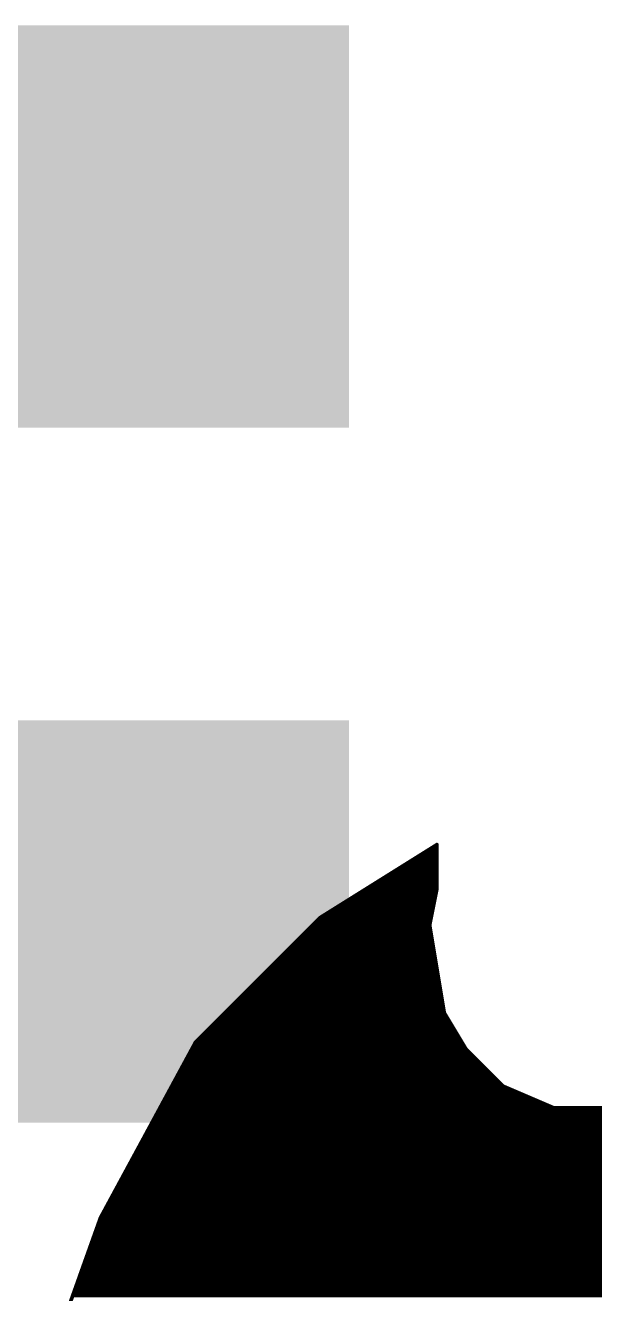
# Model space of a CAD drawing. Extents: x 0 to 108, y -22 to 15.
# Drawn here: x 6.477 to 7.256, y 7.111 to 8.845 of the extents above; entities that cross this region are included whole.
import ezdxf

# ---------------------------------------------------------------- set-up
doc = ezdxf.new("R2010")
doc.units = 0
doc.layers.add('1', color=12, linetype='CONTINUOUS')
doc.layers.add('22', color=40, linetype='CONTINUOUS')

# ---------------------------------------------------------------- blocks, each defined once
blk = doc.blocks.new('RECT')
blk.add_solid([(-0.5, -0.5), (0.5, -0.5), (-0.5, 0.5), (0.5, 0.5)])

msp = doc.modelspace()

# ---------------------------------------------------------------- linework, layer by layer
at = {"layer": '22', "const_width": 0.0051}
for points in [[(6.88, 7.625), (7.04, 7.725)], [(7.0213, 7.7133), (7.04, 7.7133)], [(7.0295, 7.7184), (7.04, 7.7184)], [(7.0376, 7.7235), (7.04, 7.7235)], [(7.04, 7.725), (7.04, 7.715)], [(7.04, 7.715), (7.04, 7.665)], [(6.997, 7.6981), (7.04, 7.6981)], [(7.0051, 7.7032), (7.04, 7.7032)], [(7.0132, 7.7083), (7.04, 7.7083)], [(6.9726, 7.6829), (7.04, 7.6829)], [(6.9807, 7.6879), (7.04, 7.6879)], [(6.9888, 7.693), (7.04, 7.693)], [(6.94, 7.6625), (7.0395, 7.6625)], [(6.9482, 7.6676), (7.04, 7.6676)], [(6.9563, 7.6727), (7.04, 7.6727)], [(6.9644, 7.6778), (7.04, 7.6778)], [(7.04, 7.665), (7.03, 7.615)], [(6.9157, 7.6473), (7.0365, 7.6473)], [(6.9238, 7.6524), (7.0375, 7.6524)], [(6.9319, 7.6574), (7.0385, 7.6574)], [(6.8831, 7.627), (7.0324, 7.627)], [(6.8913, 7.632), (7.0334, 7.632)], [(6.8994, 7.6371), (7.0344, 7.6371)], [(6.9075, 7.6422), (7.0354, 7.6422)], [(6.71, 7.455), (6.88, 7.625)], [(6.8667, 7.6117), (7.0305, 7.6117)], [(6.8718, 7.6168), (7.0304, 7.6168)], [(6.8769, 7.6219), (7.0314, 7.6219)], [(7.03, 7.615), (7.04, 7.555)], [(6.8515, 7.5965), (7.0331, 7.5965)], [(6.8566, 7.6016), (7.0322, 7.6016)], [(6.8616, 7.6066), (7.0314, 7.6066)], [(6.8311, 7.5761), (7.0365, 7.5761)], [(6.8362, 7.5812), (7.0356, 7.5812)], [(6.8413, 7.5863), (7.0348, 7.5863)], [(6.8464, 7.5914), (7.0339, 7.5914)], [(6.8159, 7.5609), (7.039, 7.5609)], [(6.821, 7.566), (7.0382, 7.566)], [(6.8261, 7.5711), (7.0373, 7.5711)], [(6.7956, 7.5406), (7.0424, 7.5406)], [(6.8007, 7.5457), (7.0416, 7.5457)], [(6.8057, 7.5507), (7.0407, 7.5507)], [(6.8108, 7.5558), (7.0399, 7.5558)], [(7.04, 7.555), (7.05, 7.495)], [(6.7803, 7.5253), (7.0449, 7.5253)], [(6.7854, 7.5304), (7.0441, 7.5304)], [(6.7905, 7.5355), (7.0433, 7.5355)], [(6.76, 7.505), (7.0483, 7.505)], [(6.7651, 7.5101), (7.0475, 7.5101)], [(6.7702, 7.5152), (7.0466, 7.5152)], [(6.7753, 7.5203), (7.0458, 7.5203)], [(6.7448, 7.4898), (7.0531, 7.4898)], [(6.7498, 7.4948), (7.0501, 7.4948)], [(6.7549, 7.4999), (7.0492, 7.4999)], [(7.05, 7.495), (7.08, 7.445)], [(6.7295, 7.4745), (7.0623, 7.4745)], [(6.7346, 7.4796), (7.0592, 7.4796)], [(6.7397, 7.4847), (7.0562, 7.4847)], [(6.58, 7.215), (6.71, 7.455)], [(6.7096, 7.4542), (7.0745, 7.4542)], [(6.7143, 7.4593), (7.0714, 7.4593)], [(6.7194, 7.4644), (7.0684, 7.4644)], [(6.7244, 7.4694), (7.0653, 7.4694)], [(6.7013, 7.439), (7.0861, 7.439)], [(6.7041, 7.444), (7.081, 7.444)], [(6.7068, 7.4491), (7.0775, 7.4491)], [(7.08, 7.445), (7.13, 7.395)], [(6.6903, 7.4186), (7.1064, 7.4186)], [(6.693, 7.4237), (7.1013, 7.4237)], [(6.6958, 7.4288), (7.0962, 7.4288)], [(6.6986, 7.4339), (7.0911, 7.4339)], [(6.682, 7.4034), (7.1216, 7.4034)], [(6.6848, 7.4085), (7.1165, 7.4085)], [(6.6875, 7.4135), (7.1115, 7.4135)], [(6.6738, 7.3881), (7.146, 7.3881)], [(6.6765, 7.3932), (7.1342, 7.3932)], [(6.6793, 7.3983), (7.1267, 7.3983)], [(7.13, 7.395), (7.2, 7.365)], [(6.6628, 7.3678), (7.1934, 7.3678)], [(6.6655, 7.3729), (7.1816, 7.3729)], [(6.6683, 7.378), (7.1697, 7.378)], [(6.671, 7.3831), (7.1579, 7.3831)], [(6.6545, 7.3526), (8.6428, 7.3526)], [(6.6573, 7.3577), (8.6467, 7.3577)], [(6.66, 7.3627), (8.6506, 7.3627)], [(7.2, 7.365), (7.27, 7.365)], [(6.6435, 7.3322), (8.6273, 7.3322)], [(6.6463, 7.3373), (8.6312, 7.3373)], [(6.649, 7.3424), (8.6351, 7.3424)], [(6.6518, 7.3475), (8.639, 7.3475)], [(6.6353, 7.317), (8.6157, 7.317)], [(6.638, 7.3221), (8.6195, 7.3221)], [(6.6408, 7.3272), (8.6234, 7.3272)], [(6.627, 7.3018), (8.604, 7.3018)], [(6.6297, 7.3068), (8.6079, 7.3068)], [(6.6325, 7.3119), (8.6118, 7.3119)], [(6.616, 7.2814), (8.5884, 7.2814)], [(6.6187, 7.2865), (8.5923, 7.2865)], [(6.6215, 7.2916), (8.5962, 7.2916)], [(6.6242, 7.2967), (8.6001, 7.2967)], [(6.6077, 7.2662), (8.5768, 7.2662)], [(6.6105, 7.2713), (8.5807, 7.2713)], [(6.6132, 7.2764), (8.5846, 7.2764)], [(6.5967, 7.2459), (8.5613, 7.2459)], [(6.5995, 7.2509), (8.5651, 7.2509)], [(6.6022, 7.256), (8.569, 7.256)], [(6.605, 7.2611), (8.5729, 7.2611)], [(6.5885, 7.2306), (8.5496, 7.2306)], [(6.5912, 7.2357), (8.5535, 7.2357)], [(6.594, 7.2408), (8.5574, 7.2408)], [(6.48, 6.935), (6.58, 7.215)], [(6.5783, 7.2103), (8.5341, 7.2103)], [(6.5802, 7.2154), (8.5379, 7.2154)], [(6.583, 7.2205), (8.5418, 7.2205)], [(6.5857, 7.2255), (8.5457, 7.2255)], [(6.5729, 7.1951), (8.5201, 7.1951)], [(6.5747, 7.2001), (8.5251, 7.2001)], [(6.5765, 7.2052), (8.5302, 7.2052)], [(6.5674, 7.1798), (8.5048, 7.1798)], [(6.5692, 7.1849), (8.5099, 7.1849)], [(6.5711, 7.19), (8.515, 7.19)], [(6.5602, 7.1595), (8.4845, 7.1595)], [(6.562, 7.1646), (8.4896, 7.1646)], [(6.5638, 7.1696), (8.4946, 7.1696)], [(6.5656, 7.1747), (8.4997, 7.1747)], [(6.5547, 7.1442), (8.4692, 7.1442)], [(6.5565, 7.1493), (8.4743, 7.1493)], [(6.5584, 7.1544), (8.4794, 7.1544)], [(6.5475, 7.1239), (8.4489, 7.1239)], [(6.5493, 7.129), (8.454, 7.129)], [(6.5511, 7.1341), (8.4591, 7.1341)], [(6.5529, 7.1392), (8.4642, 7.1392)], [(6.542, 7.1087), (8.4337, 7.1087)], [(6.5438, 7.1138), (8.4388, 7.1138)], [(6.5457, 7.1188), (8.4438, 7.1188)]]:
    msp.add_lwpolyline(points, dxfattribs=at)
at = {"layer": '22', "const_width": 0.0025}
for points in [[(7.0213, 7.7146, 1), (7.0213, 7.7121)], [(7.0295, 7.7197, 1), (7.0295, 7.7171)], [(7.0376, 7.7248, 1), (7.0376, 7.7222)], [(7.0413, 7.725, 1), (7.0387, 7.725)], [(7.0413, 7.715, 1), (7.0387, 7.715)], [(7.0387, 7.715, 1), (7.0413, 7.715)], [(7.0407, 7.7239, 1), (7.0393, 7.7261)], [(7.04, 7.7222, 1), (7.04, 7.7248)], [(7.04, 7.7171, 1), (7.04, 7.7197)], [(7.04, 7.7121, 1), (7.04, 7.7146)], [(6.997, 7.6994, 1), (6.997, 7.6968)], [(7.0051, 7.7044, 1), (7.0051, 7.7019)], [(7.0132, 7.7095, 1), (7.0132, 7.707)], [(7.04, 7.707, 1), (7.04, 7.7095)], [(7.04, 7.7019, 1), (7.04, 7.7044)], [(7.04, 7.6968, 1), (7.04, 7.6994)], [(6.9726, 7.6841, 1), (6.9726, 7.6816)], [(6.9807, 7.6892, 1), (6.9807, 7.6867)], [(6.9888, 7.6943, 1), (6.9888, 7.6917)], [(7.04, 7.6917, 1), (7.04, 7.6943)], [(7.04, 7.6867, 1), (7.04, 7.6892)], [(7.04, 7.6816, 1), (7.04, 7.6841)], [(6.94, 7.6638, 1), (6.94, 7.6613)], [(6.9482, 7.6689, 1), (6.9482, 7.6663)], [(6.9563, 7.674, 1), (6.9563, 7.6714)], [(6.9644, 7.679, 1), (6.9644, 7.6765)], [(7.0387, 7.665, 1), (7.0413, 7.665)], [(7.0412, 7.6648, 1), (7.0388, 7.6652)], [(7.0395, 7.6613, 1), (7.0395, 7.6638)], [(7.04, 7.6765, 1), (7.04, 7.679)], [(7.04, 7.6714, 1), (7.04, 7.674)], [(7.04, 7.6663, 1), (7.04, 7.6689)], [(6.9157, 7.6486, 1), (6.9157, 7.646)], [(6.9238, 7.6536, 1), (6.9238, 7.6511)], [(6.9319, 7.6587, 1), (6.9319, 7.6562)], [(7.0365, 7.646, 1), (7.0365, 7.6486)], [(7.0375, 7.6511, 1), (7.0375, 7.6536)], [(7.0385, 7.6562, 1), (7.0385, 7.6587)], [(6.8831, 7.6282, 1), (6.8831, 7.6257)], [(6.8913, 7.6333, 1), (6.8913, 7.6308)], [(6.8994, 7.6384, 1), (6.8994, 7.6358)], [(6.9075, 7.6435, 1), (6.9075, 7.6409)], [(7.0324, 7.6257, 1), (7.0324, 7.6282)], [(7.0334, 7.6308, 1), (7.0334, 7.6333)], [(7.0344, 7.6358, 1), (7.0344, 7.6384)], [(7.0354, 7.6409, 1), (7.0354, 7.6435)], [(6.8667, 7.613, 1), (6.8667, 7.6104)], [(6.8718, 7.6181, 1), (6.8718, 7.6155)], [(6.8769, 7.6231, 1), (6.8769, 7.6206)], [(6.8793, 7.6261, 1), (6.8807, 7.6239)], [(6.8809, 7.6241, 1), (6.8791, 7.6259)], [(7.0313, 7.6152, 1), (7.0287, 7.6148)], [(7.0288, 7.6152, 1), (7.0312, 7.6148)], [(7.0304, 7.6155, 1), (7.0304, 7.6181)], [(7.0305, 7.6104, 1), (7.0305, 7.613)], [(7.0314, 7.6206, 1), (7.0314, 7.6231)], [(6.8515, 7.5977, 1), (6.8515, 7.5952)], [(6.8566, 7.6028, 1), (6.8566, 7.6003)], [(6.8616, 7.6079, 1), (6.8616, 7.6054)], [(7.0314, 7.6054, 1), (7.0314, 7.6079)], [(7.0322, 7.6003, 1), (7.0322, 7.6028)], [(7.0331, 7.5952, 1), (7.0331, 7.5977)], [(6.8311, 7.5774, 1), (6.8311, 7.5749)], [(6.8362, 7.5825, 1), (6.8362, 7.58)], [(6.8413, 7.5876, 1), (6.8413, 7.585)], [(6.8464, 7.5927, 1), (6.8464, 7.5901)], [(7.0339, 7.5901, 1), (7.0339, 7.5927)], [(7.0348, 7.585, 1), (7.0348, 7.5876)], [(7.0356, 7.58, 1), (7.0356, 7.5825)], [(7.0365, 7.5749, 1), (7.0365, 7.5774)], [(6.8159, 7.5622, 1), (6.8159, 7.5596)], [(6.821, 7.5673, 1), (6.821, 7.5647)], [(6.8261, 7.5723, 1), (6.8261, 7.5698)], [(7.0373, 7.5698, 1), (7.0373, 7.5723)], [(7.0382, 7.5647, 1), (7.0382, 7.5673)], [(7.039, 7.5596, 1), (7.039, 7.5622)], [(6.7956, 7.5418, 1), (6.7956, 7.5393)], [(6.8007, 7.5469, 1), (6.8007, 7.5444)], [(6.8057, 7.552, 1), (6.8057, 7.5495)], [(6.8108, 7.5571, 1), (6.8108, 7.5545)], [(7.0413, 7.5552, 1), (7.0387, 7.5548)], [(7.0387, 7.5548, 1), (7.0413, 7.5552)], [(7.0399, 7.5545, 1), (7.0399, 7.5571)], [(7.0407, 7.5495, 1), (7.0407, 7.552)], [(7.0416, 7.5444, 1), (7.0416, 7.5469)], [(7.0424, 7.5393, 1), (7.0424, 7.5418)], [(6.7803, 7.5266, 1), (6.7803, 7.5241)], [(6.7854, 7.5317, 1), (6.7854, 7.5291)], [(6.7905, 7.5368, 1), (6.7905, 7.5342)], [(7.0433, 7.5342, 1), (7.0433, 7.5368)], [(7.0441, 7.5291, 1), (7.0441, 7.5317)], [(7.0449, 7.5241, 1), (7.0449, 7.5266)], [(6.76, 7.5063, 1), (6.76, 7.5037)], [(6.7651, 7.5114, 1), (6.7651, 7.5088)], [(6.7702, 7.5164, 1), (6.7702, 7.5139)], [(6.7753, 7.5215, 1), (6.7753, 7.519)], [(7.0458, 7.519, 1), (7.0458, 7.5215)], [(7.0466, 7.5139, 1), (7.0466, 7.5164)], [(7.0475, 7.5088, 1), (7.0475, 7.5114)], [(7.0483, 7.5037, 1), (7.0483, 7.5063)], [(6.7448, 7.491, 1), (6.7448, 7.4885)], [(6.7498, 7.4961, 1), (6.7498, 7.4936)], [(6.7549, 7.5012, 1), (6.7549, 7.4987)], [(7.0511, 7.4957, 1), (7.0489, 7.4943)], [(7.0487, 7.4948, 1), (7.0513, 7.4952)], [(7.0492, 7.4987, 1), (7.0492, 7.5012)], [(7.0501, 7.4936, 1), (7.0501, 7.4961)], [(7.0531, 7.4885, 1), (7.0531, 7.491)], [(6.7295, 7.4758, 1), (6.7295, 7.4732)], [(6.7346, 7.4809, 1), (6.7346, 7.4783)], [(6.7397, 7.486, 1), (6.7397, 7.4834)], [(7.0562, 7.4834, 1), (7.0562, 7.486)], [(7.0592, 7.4783, 1), (7.0592, 7.4809)], [(7.0623, 7.4732, 1), (7.0623, 7.4758)], [(6.7096, 7.4555, 1), (6.7096, 7.4529)], [(6.7091, 7.4559, 1), (6.7109, 7.4541)], [(6.7111, 7.4544, 1), (6.7089, 7.4556)], [(6.7143, 7.4605, 1), (6.7143, 7.458)], [(6.7194, 7.4656, 1), (6.7194, 7.4631)], [(6.7244, 7.4707, 1), (6.7244, 7.4682)], [(7.0653, 7.4682, 1), (7.0653, 7.4707)], [(7.0684, 7.4631, 1), (7.0684, 7.4656)], [(7.0714, 7.458, 1), (7.0714, 7.4605)], [(7.0745, 7.4529, 1), (7.0745, 7.4555)], [(6.7013, 7.4402, 1), (6.7013, 7.4377)], [(6.7041, 7.4453, 1), (6.7041, 7.4428)], [(6.7068, 7.4504, 1), (6.7068, 7.4478)], [(7.0775, 7.4478, 1), (7.0775, 7.4504)], [(7.0809, 7.4459, 1), (7.0791, 7.4441)], [(7.0789, 7.4443, 1), (7.0811, 7.4457)], [(7.081, 7.4428, 1), (7.081, 7.4453)], [(7.0861, 7.4377, 1), (7.0861, 7.4402)], [(6.6903, 7.4199, 1), (6.6903, 7.4174)], [(6.693, 7.425, 1), (6.693, 7.4224)], [(6.6958, 7.4301, 1), (6.6958, 7.4275)], [(6.6986, 7.4351, 1), (6.6986, 7.4326)], [(7.0911, 7.4326, 1), (7.0911, 7.4351)], [(7.0962, 7.4275, 1), (7.0962, 7.4301)], [(7.1013, 7.4224, 1), (7.1013, 7.425)], [(7.1064, 7.4174, 1), (7.1064, 7.4199)], [(6.682, 7.4047, 1), (6.682, 7.4021)], [(6.6848, 7.4097, 1), (6.6848, 7.4072)], [(6.6875, 7.4148, 1), (6.6875, 7.4123)], [(7.1115, 7.4123, 1), (7.1115, 7.4148)], [(7.1165, 7.4072, 1), (7.1165, 7.4097)], [(7.1216, 7.4021, 1), (7.1216, 7.4047)], [(6.6738, 7.3894, 1), (6.6738, 7.3869)], [(6.6765, 7.3945, 1), (6.6765, 7.3919)], [(6.6793, 7.3996, 1), (6.6793, 7.397)], [(7.1267, 7.397, 1), (7.1267, 7.3996)], [(7.1305, 7.3962, 1), (7.1295, 7.3938)], [(7.1291, 7.3941, 1), (7.1309, 7.3959)], [(7.1342, 7.3919, 1), (7.1342, 7.3945)], [(7.146, 7.3869, 1), (7.146, 7.3894)], [(6.6628, 7.3691, 1), (6.6628, 7.3665)], [(6.6655, 7.3742, 1), (6.6655, 7.3716)], [(6.6683, 7.3792, 1), (6.6683, 7.3767)], [(6.671, 7.3843, 1), (6.671, 7.3818)], [(7.1579, 7.3818, 1), (7.1579, 7.3843)], [(7.1697, 7.3767, 1), (7.1697, 7.3792)], [(7.1816, 7.3716, 1), (7.1816, 7.3742)], [(7.1934, 7.3665, 1), (7.1934, 7.3691)], [(6.6545, 7.3538, 1), (6.6545, 7.3513)], [(6.6573, 7.3589, 1), (6.6573, 7.3564)], [(6.66, 7.364, 1), (6.66, 7.3615)], [(7.2, 7.3663, 1), (7.2, 7.3637)], [(7.1995, 7.3638, 1), (7.2005, 7.3662)], [(6.6435, 7.3335, 1), (6.6435, 7.331)], [(6.6463, 7.3386, 1), (6.6463, 7.3361)], [(6.649, 7.3437, 1), (6.649, 7.3411)], [(6.6518, 7.3488, 1), (6.6518, 7.3462)], [(6.6353, 7.3183, 1), (6.6353, 7.3157)], [(6.638, 7.3234, 1), (6.638, 7.3208)], [(6.6408, 7.3284, 1), (6.6408, 7.3259)], [(6.627, 7.303, 1), (6.627, 7.3005)], [(6.6297, 7.3081, 1), (6.6297, 7.3056)], [(6.6325, 7.3132, 1), (6.6325, 7.3106)], [(6.616, 7.2827, 1), (6.616, 7.2802)], [(6.6187, 7.2878, 1), (6.6187, 7.2852)], [(6.6215, 7.2929, 1), (6.6215, 7.2903)], [(6.6242, 7.2979, 1), (6.6242, 7.2954)], [(6.6077, 7.2675, 1), (6.6077, 7.2649)], [(6.6105, 7.2725, 1), (6.6105, 7.27)], [(6.6132, 7.2776, 1), (6.6132, 7.2751)], [(6.5967, 7.2471, 1), (6.5967, 7.2446)], [(6.5995, 7.2522, 1), (6.5995, 7.2497)], [(6.6022, 7.2573, 1), (6.6022, 7.2548)], [(6.605, 7.2624, 1), (6.605, 7.2598)], [(6.5885, 7.2319, 1), (6.5885, 7.2293)], [(6.5912, 7.237, 1), (6.5912, 7.2344)], [(6.594, 7.2421, 1), (6.594, 7.2395)], [(6.5783, 7.2116, 1), (6.5783, 7.209)], [(6.5789, 7.2156, 1), (6.5811, 7.2144)], [(6.5812, 7.2146, 1), (6.5788, 7.2154)], [(6.5802, 7.2166, 1), (6.5802, 7.2141)], [(6.583, 7.2217, 1), (6.583, 7.2192)], [(6.5857, 7.2268, 1), (6.5857, 7.2243)], [(6.5729, 7.1963, 1), (6.5729, 7.1938)], [(6.5747, 7.2014, 1), (6.5747, 7.1989)], [(6.5765, 7.2065, 1), (6.5765, 7.2039)], [(6.5674, 7.1811, 1), (6.5674, 7.1785)], [(6.5692, 7.1862, 1), (6.5692, 7.1836)], [(6.5711, 7.1912, 1), (6.5711, 7.1887)], [(6.5602, 7.1608, 1), (6.5602, 7.1582)], [(6.562, 7.1658, 1), (6.562, 7.1633)], [(6.5638, 7.1709, 1), (6.5638, 7.1684)], [(6.5656, 7.176, 1), (6.5656, 7.1735)], [(6.5547, 7.1455, 1), (6.5547, 7.143)], [(6.5565, 7.1506, 1), (6.5565, 7.148)], [(6.5584, 7.1557, 1), (6.5584, 7.1531)], [(6.5475, 7.1252, 1), (6.5475, 7.1226)], [(6.5493, 7.1303, 1), (6.5493, 7.1277)], [(6.5511, 7.1353, 1), (6.5511, 7.1328)], [(6.5529, 7.1404, 1), (6.5529, 7.1379)], [(6.5438, 7.115, 1), (6.5438, 7.1125)], [(6.5457, 7.1201, 1), (6.5457, 7.1176)]]:
    msp.add_lwpolyline(points, format="xyb", dxfattribs=at)

# ---------------------------------------------------------------- block references
at = {"layer": '1', "xscale": 0.55, "yscale": 1.2, "rotation": 270}
for p in [(6.3199, 8.57), (6.3199, 7.62)]:
    msp.add_blockref('RECT', p, dxfattribs=at)

doc.saveas('drawing.dxf')
